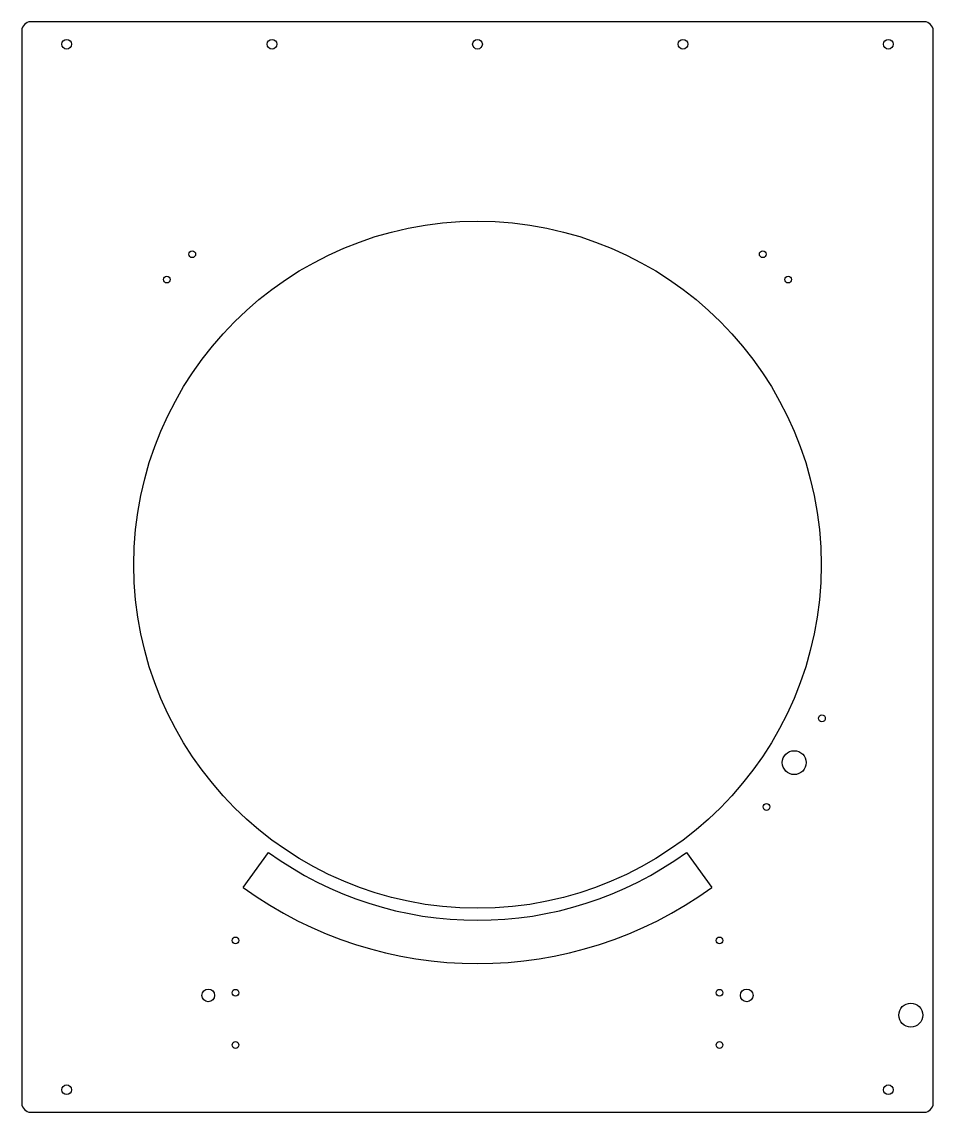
# Model space of a CAD drawing. Header units: millimetres. Extents: x -305 to 305, y 265 to 995.
import ezdxf

# ---------------------------------------------------------------- set-up
doc = ezdxf.new("R2010")
doc.units = ezdxf.units.MM
doc.layers.add('CUT', color=7, linetype='Continuous')

msp = doc.modelspace()

# ---------------------------------------------------------------- linework, layer by layer
at = {"layer": 'CUT'}
for p, q in [((299, 995, 0.5), (-299, 995, 0.5)), ((-305, 989, 0.5), (-305, 271, 0.5)), ((305, 271, 0.5), (305, 989, 0.5)), ((-156.94, 415.49, 0.5), (-139.89, 438.95, 0.5)), ((139.89, 438.95, 0.5), (156.94, 415.49, 0.5)), ((-299, 265, 0.5), (299, 265, 0.5))]:
    msp.add_line(p, q, dxfattribs=at)
for centre, radius in [((-275, 980, 0.5), 3.25), ((-137.5, 980, 0.5), 3.25), ((0, 980, 0.5), 3.25), ((137.5, 980, 0.5), 3.25), ((275, 980, 0.5), 3.25), ((0, 631.5, 0.5), 230), ((-190.92, 839.39, 0.5), 2.25), ((190.92, 839.39, 0.5), 2.25), ((-207.89, 822.42, 0.5), 2.25), ((207.89, 822.42, 0.5), 2.25), ((230.56, 528.7, 0.5), 2.25), ((212.01, 499.02, 0.5), 8), ((193.46, 469.34, 0.5), 2.25), ((-162, 380, 0.5), 2.25), ((162, 380, 0.5), 2.25), ((-180.17, 343.16, 0.5), 4.25), ((-162, 345, 0.5), 2.25), ((162, 345, 0.5), 2.25), ((180.17, 343.16, 0.5), 4.25), ((290, 330, 0.5), 8), ((-162, 310, 0.5), 2.25), ((162, 310, 0.5), 2.25), ((-275, 280, 0.5), 3.25), ((275, 280, 0.5), 3.25)]:
    msp.add_circle(centre, radius, dxfattribs=at)
for centre, radius, start, end in [((-299, 989, 0.5), 6, 90, 180), ((299, 989, 0.5), 6, 0, 90), ((0, 631.5, 0.5), 238, 234, 306), ((0, 631.5, 0.5), 267, 234, 306), ((-299, 271, 0.5), 6, 180, 270), ((299, 271, 0.5), 6, -90, 0)]:
    msp.add_arc(centre, radius, start, end, dxfattribs=at)

doc.saveas('drawing.dxf')
